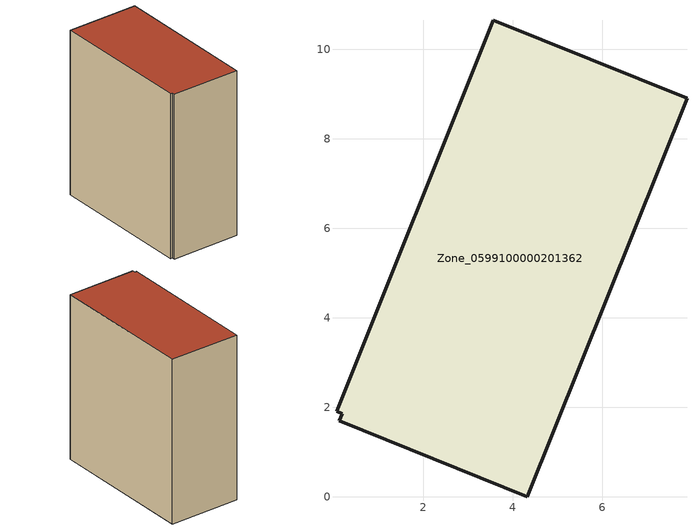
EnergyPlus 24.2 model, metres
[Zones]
Zone_0599100000201362
 floor ground (C_G): 0.19,1.86 0.07,1.92 3.56,10.65 7.89,8.9 4.32,0 0.12,1.71 z0
 wall outside (C_F): 4.32,0 7.89,8.9 3.56,10.65 0.07,1.92 0.19,1.86 0.12,1.71 4.32,0 z0:10.86
 roof outside (C_R): 0.19,1.86 0.12,1.71 4.32,0 7.89,8.9 3.56,10.65 0.07,1.92 z10.86
[BUILDING]
Pand.0599100000201362: North Axis=0; Terrain=City; Loads Convergence Tolerance Value=0.04; Temperature Convergence Tolerance Value=0.4; Solar Distribution=FullExterior; Maximum Number of Warmup Days=25; Minimum Number of Warmup Days=1
[Site:Location]
Rotterdam.The.Hague.AP_ZH_NLD Design_Conditions: Latitude=51.96; Longitude=4.45; Time Zone=1; Elevation=-4.5
[SITE:GROUNDTEMPERATURE:BUILDINGSURFACE]
18, 18, 18, 18, 18, 18, 18, 18, 18, 18, 18, 18
[MATERIAL] Thermal Absorptance=0.9; Solar Absorptance=0.7; Visible Absorptance=0.7
Name | Roughness | Thickness | Conductivity | Density | Specific Heat
G.TI.1975-1991 | MediumSmooth | 0.15 | 0.288461 | 540 | 1210
F.TI.1975-1991 | Rough | 0.3 | 0.230769 | 1920 | 840
R.TI.1975-1991 | MediumRough | 0.2 | 0.153846 | 1500 | 1000
[CONSTRUCTION]
C_G: G.TI.1975-1991
C_F: F.TI.1975-1991
C_R: R.TI.1975-1991
[ZONE]
Zone_0599100000201362: Type=1; Multiplier=1; Ceiling Height=Autocalculate; Volume=Autocalculate; Floor Area=autocalculate; Part of Total Floor Area=Yes
[ZONEINFILTRATION:DESIGNFLOWRATE]
Infil_Zone_0599100000201362: Zone or ZoneList or Space or SpaceList=Zone_0599100000201362; Schedule=AlwaysOn; Design Flow Rate Calculation Method=Flow/Area; Flow Rate per Floor Area=0.003; Constant Term Coefficient=1; Temperature Term Coefficient=0; Velocity Term Coefficient=0; Velocity Squared Term Coefficient=0
[HVACTEMPLATE:ZONE:IDEALLOADSAIRSYSTEM]
Zone_0599100000201362: Maximum Heating Supply Air Temperature=50; Minimum Cooling Supply Air Temperature=13; Maximum Heating Supply Air Humidity Ratio=0.0156; Minimum Cooling Supply Air Humidity Ratio=0.0077; Heating Limit=NoLimit; Cooling Limit=NoLimit; Dehumidification Control Type=ConstantSensibleHeatRatio; Cooling Sensible Heat Ratio=0.7; Dehumidification Setpoint=60; Humidification Control Type=None; Humidification Setpoint=30; Outdoor Air Method=None; Outdoor Air Flow Rate per Person=0.00944; Outdoor Air Flow Rate per Zone Floor Area=0; Outdoor Air Flow Rate per Zone=0; Demand Controlled Ventilation Type=None; Outdoor Air Economizer Type=NoEconomizer; Heat Recovery Type=None; Sensible Heat Recovery Effectiveness=0.7; Latent Heat Recovery Effectiveness=0.65
[ZONECONTROL:THERMOSTAT]
ThermostatControl_Zone_0599100000201362: Zone or ZoneList=Zone_0599100000201362; Control Type Schedule=DualSetpointControlType; Control 1=Thermostat_Zone_0599100000201362; Temperature Difference Between Cutout And Setpoint=0
[THERMOSTATSETPOINT:DUALSETPOINT]
Thermostat_Zone_0599100000201362: Heating Setpoint Temperature Schedule=HeatingSetpoint_Zone_0599100000201362; Cooling Setpoint Temperature Schedule=CoolingSetpoint_Zone_0599100000201362
[SCHEDULE:COMPACT]
HeatingSetpoint_Zone_0599100000201362: Through: 12/31, For: AllDays, Until: 24:00, 21
CoolingSetpoint_Zone_0599100000201362: Through: 12/31, For: AllDays, Until: 24:00, 24
DualSetpointControlType: Through: 12/31, For: AllDays, Until: 24:00, 4
AlwaysOn: Through: 12/31, For: AllDays, Until: 24:00, 1
